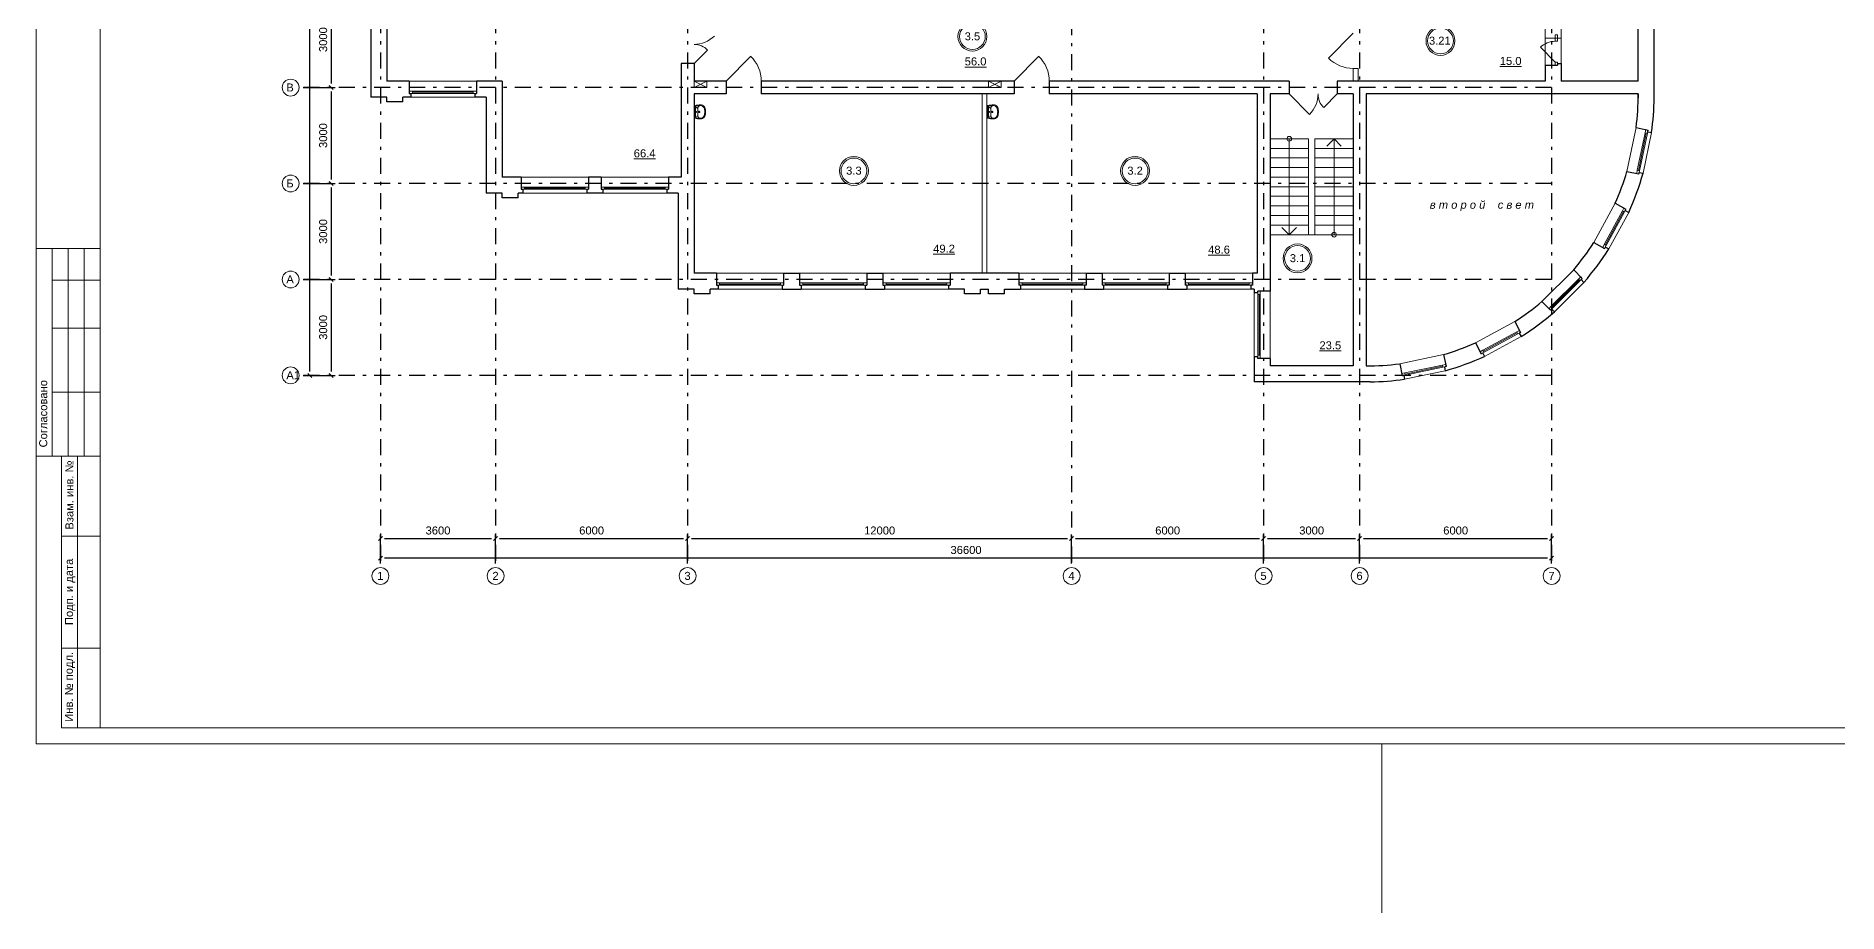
# Model space of a CAD drawing. Header units: metres. Extents: x -306 to 273, y -329 to 512.
# Drawn here: x -109.1 to -52.8, y 284.1 to 311.5 of the extents above; entities that cross this region are included whole.
import ezdxf
from ezdxf.enums import TextEntityAlignment as Align

# ---------------------------------------------------------------- set-up
doc = ezdxf.new("R2010")
doc.units = ezdxf.units.M
doc.header["$MEASUREMENT"] = 0
doc.linetypes.add('( Dashdot )', pattern=[1.001, 0.5, -0.25, 0.001, -0.25])
doc.layers.get('DEFPOINTS').update_dxf_attribs({"lineweight": 0})
doc.layers.add('Level 50', color=7, linetype='Continuous', lineweight=0)
doc.layers.add('Level 63', color=7, linetype='Continuous', lineweight=0)
doc.styles.add('Standard_0', font='arial.ttf')
doc.styles.add('Style-Arial', font='arial.ttf')
doc.styles.add('Style-Arial IF', font='ariali.ttf')
doc.dimstyles.get("Standard").update_dxf_attribs({"dimtxt": 0.00018, "dimasz": 0.00018, "dimexe": 0.0002, "dimexo": 0.0625, "dimgap": 9e-05, "dimtad": 0, "dimtih": 1, "dimtoh": 1, "dimdec": 4, "dimlfac": 1000, "dimzin": 0, "dimdsep": 46, "dimtxsty": 'Standard_0', "dimcen": 9e-05, "dimadec": 0, "dimazin": 0, "dimtfac": 1, "dimtdec": 4, "dimtofl": 0, "dimtmove": 0, "dimatfit": 0, "dimfxl": 0.01, "dimfxlon": 1, "dimtolj": 1, "dimtzin": 0, "dimarcsym": 0})

# ---------------------------------------------------------------- blocks, each defined once
blk = doc.blocks.new('*U1790')
at = {"color": 7, "linetype": 'Continuous', "lineweight": 13}
blk.add_line((-0.55, -0.389), (0.228, 0.389), dxfattribs=at)
at = {"color": 7, "linetype": 'Continuous', "lineweight": 0}
blk.add_arc((-0.55, -0.389), 1.1, 0, 45, dxfattribs=at)
blk = doc.blocks.new('ум9')
at = {"color": 252, "lineweight": 13}
for p, q in [((0.317, 0), (-0.317, 0)), ((-0.237, -0.059), (-0.19, -0.143)), ((0.228, -0.039), (-0.228, -0.039)), ((0.185, -0.156), (-0.171, -0.156)), ((0.046, -0.234), (-0.046, -0.234)), ((0.035, -0.08), (-0.035, -0.08)), ((0, -0.115), (0, -0.045)), ((0, -0.189), (0, -0.28)), ((0.237, -0.059), (0.19, -0.143))]:
    blk.add_line(p, q, dxfattribs=at)
for centre, radius in [((0, -0.234), 0.0351), ((0, -0.08), 0.0221), ((0, -0.234), 0.0221)]:
    blk.add_circle(centre, radius, dxfattribs=at)
for centre, radius, start, end in [((1.163, -0.334), 1.518, 167.32064, 178.65249), ((-0.135, -0.304), 0.22, 178.31195, 234.10428), ((-0.355, -0.298), 0.00065, 358.31195, 358.65249), ((0.089, -0.267), 0.429, 154.59774, 180.33488), ((-0.317, -0.001), 0.00065, 90, 167.32064), ((-0.135, -0.303), 0.18, 141.05038, 245.27182), ((-0.228, -0.117), 0.078, 90, 154.59774), ((-0.135, -0.303), 0.193, 141.05038, 147.74931), ((-0.181, -0.302), 0.159, 98.71112, 129.94245), ((-0.181, -0.302), 0.146, 86.15482, 129.94245), ((-0.035, -0.093), 0.452, 239.6448, 267.53684), ((-0.035, -0.093), 0.413, 244.88977, 267.53684), ((0, 0.104), 0.65, 265.1692, 274.8308), ((0, 0.104), 0.611, 265.1692, 274.8308), ((0.035, -0.093), 0.413, 272.46316, 300.3552), ((0.035, -0.093), 0.452, 272.46316, 300.3552), ((0.181, -0.302), 0.146, 50.05755, 93.84518), ((0.181, -0.302), 0.159, 50.05755, 81.28888), ((0.135, -0.303), 0.18, 294.72818, 38.94962), ((0.228, -0.117), 0.078, 25.40226, 90), ((0.135, -0.304), 0.22, 305.89572, 1.68805), ((0.135, -0.303), 0.193, 32.25069, 38.94962), ((-0.089, -0.267), 0.429, 359.66512, 25.40226), ((0.317, -0.001), 0.00065, 12.67936, 90), ((-1.163, -0.334), 1.518, 1.34751, 12.67936), ((0.355, -0.298), 0.00065, 181.34751, 181.68805)]:
    blk.add_arc(centre, radius, start, end, dxfattribs=at)
blk = doc.blocks.new('*U1791')
at = {"color": 7, "linetype": 'Continuous', "lineweight": 13}
for p, q in [((-0.75, -0.318), (-0.114, 0.318)), ((0.75, -0.318), (0.326, 0.106))]:
    blk.add_line(p, q, dxfattribs=at)
at = {"color": 7, "linetype": 'Continuous', "lineweight": 0}
for centre, radius, start, end in [((-0.75, -0.318), 0.9, 0, 45), ((0.75, -0.318), 0.6, 135, 180)]:
    blk.add_arc(centre, radius, start, end, dxfattribs=at)
blk = doc.blocks.new('_Oblique-1')
at = {"color": 0, "linetype": 'ByBlock', "lineweight": -2}
blk.add_line((0.5, 0.5), (-0.5, -0.5), dxfattribs=at)
blk = doc.blocks.new('*D2284')
at = {"color": 0, "linetype": 'Continuous', "lineweight": -2, "transparency": 16777216}
for p, q in [((-98.38, 295.021), (-98.38, 295.927)), ((-98.255, 295.802), (-94.905, 295.802)), ((-94.78, 295.021), (-94.78, 295.927))]:
    blk.add_line(p, q, dxfattribs=at)
at = {"layer": 'DEFPOINTS', "color": 0, "linetype": 'Continuous', "lineweight": 0, "transparency": 16777216}
for p in [(-94.78, 295.802), (-98.38, 294.896), (-94.78, 294.896)]:
    blk.add_point(p, dxfattribs=at)
at = {"color": 0, "linetype": 'Continuous', "lineweight": -2, "transparency": 16777216, "xscale": 0.125, "yscale": 0.125, "zscale": 0.125, "rotation": 180}
blk.add_blockref('_Oblique-1', (-98.38, 295.802), dxfattribs=at)
at = {"color": 0, "linetype": 'Continuous', "lineweight": -2, "transparency": 16777216, "xscale": 0.125, "yscale": 0.125, "zscale": 0.125}
blk.add_blockref('_Oblique-1', (-94.78, 295.802), dxfattribs=at)
at = {"color": 0, "linetype": 'Continuous', "lineweight": 0, "transparency": 16777216, "insert": (-96.58, 296.055), "char_height": 0.25, "attachment_point": 5, "style": 'Style-Arial'}
blk.add_mtext('\\A1;3600', dxfattribs=at)
blk = doc.blocks.new('*D2285')
at = {"color": 0, "linetype": 'Continuous', "lineweight": -2, "transparency": 16777216}
for p, q in [((-98.38, 295.021), (-98.38, 295.318)), ((-61.905, 295.193), (-98.255, 295.193)), ((-61.78, 295.021), (-61.78, 295.318))]:
    blk.add_line(p, q, dxfattribs=at)
at = {"layer": 'DEFPOINTS', "color": 0, "linetype": 'Continuous', "lineweight": 0, "transparency": 16777216}
for p in [(-98.38, 295.193), (-98.38, 294.896), (-61.78, 294.896)]:
    blk.add_point(p, dxfattribs=at)
at = {"color": 0, "linetype": 'Continuous', "lineweight": -2, "transparency": 16777216, "xscale": 0.125, "yscale": 0.125, "zscale": 0.125, "rotation": 180}
blk.add_blockref('_Oblique-1', (-98.38, 295.193), dxfattribs=at)
at = {"color": 0, "linetype": 'Continuous', "lineweight": -2, "transparency": 16777216, "xscale": 0.125, "yscale": 0.125, "zscale": 0.125}
blk.add_blockref('_Oblique-1', (-61.78, 295.193), dxfattribs=at)
at = {"color": 0, "linetype": 'Continuous', "lineweight": 0, "transparency": 16777216, "insert": (-80.08, 295.446), "char_height": 0.25, "attachment_point": 5, "style": 'Style-Arial'}
blk.add_mtext('\\A1;36600', dxfattribs=at)
blk = doc.blocks.new('*D2287')
at = {"color": 0, "linetype": 'Continuous', "lineweight": -2, "transparency": 16777216}
for p, q in [((-100.797, 342.908), (-100.459, 342.908)), ((-100.584, 301.033), (-100.584, 342.783)), ((-100.797, 300.908), (-100.459, 300.908))]:
    blk.add_line(p, q, dxfattribs=at)
at = {"layer": 'DEFPOINTS', "color": 0, "linetype": 'Continuous', "lineweight": 0, "transparency": 16777216}
for p in [(-100.922, 342.908), (-100.584, 342.908), (-100.922, 300.908)]:
    blk.add_point(p, dxfattribs=at)
at = {"color": 0, "linetype": 'Continuous', "lineweight": -2, "transparency": 16777216, "xscale": 0.125, "yscale": 0.125, "zscale": 0.125}
for p, rotation in [((-100.584, 342.908), 90), ((-100.584, 300.908), 270)]:
    blk.add_blockref('_Oblique-1', p, dxfattribs=dict(at, rotation=rotation))
at = {"color": 0, "linetype": 'Continuous', "lineweight": 0, "transparency": 16777216, "insert": (-100.837, 321.908), "char_height": 0.25, "attachment_point": 5, "rotation": 90, "style": 'Style-Arial'}
blk.add_mtext('\\A1;42000', dxfattribs=at)
blk = doc.blocks.new('*U1659')
at = {"color": 7, "linetype": 'Continuous', "lineweight": 0}
for p in [(-0.227, 0.114), (0.227, 0.114)]:
    blk.add_line(p, (0, -0.114), dxfattribs=at)
blk = doc.blocks.new('*U1662')
at = {"color": 7, "linetype": 'Continuous', "lineweight": 0}
blk.add_line((0, -34.987), (0, -29.7), dxfattribs=at)
at = {"color": 7, "linetype": 'Continuous', "lineweight": 0, "flags": 128}
blk.add_lwpolyline([(42.05, 29.7), (42.05, -29.7), (-42.05, -29.7), (-42.05, 29.7), (42.05, 29.7)], close=True, dxfattribs=at)
at = {"layer": 'Level 50', "color": 7, "linetype": 'Continuous', "lineweight": 13}
for p, q in [((-40.05, 29.2), (-40.05, -29.2)), ((41.55, -29.2), (-41.25, -29.2))]:
    blk.add_line(p, q, dxfattribs=at)
at = {"layer": 'Level 63', "color": 7, "linetype": 'Continuous', "lineweight": 13}
for p, q in [((-42.05, -14.2), (-40.05, -14.2)), ((-42.05, -14.2), (-42.05, -20.7)), ((-41.55, -14.2), (-41.55, -20.7)), ((-41.05, -14.2), (-41.05, -20.7)), ((-40.55, -14.2), (-40.55, -20.7)), ((-41.55, -15.2), (-40.05, -15.2)), ((-41.55, -16.7), (-40.05, -16.7)), ((-41.55, -18.7), (-40.05, -18.7)), ((-42.05, -20.7), (-40.05, -20.7)), ((-41.25, -20.7), (-40.05, -20.7)), ((-40.75, -29.2), (-40.75, -20.7)), ((-41.25, -23.2), (-40.05, -23.2)), ((-41.25, -26.7), (-40.05, -26.7))]:
    blk.add_line(p, q, dxfattribs=at)
at = {"layer": 'Level 63', "color": 7, "linetype": 'Continuous', "lineweight": 13, "flags": 128}
blk.add_lwpolyline([(-41.25, -29.2), (-41.25, -20.7)], dxfattribs=at)
at = {"layer": 'Level 63', "color": 7, "linetype": 'Continuous', "lineweight": 0, "style": 'Style-Arial'}
for s, p in [('Согласовано', (-41.826, -19.373)), ('Взам. инв. №', (-41.007, -21.916)), ('Подп. и дата', (-41.02, -24.945)), ('Инв. № подл.', (-41.025, -27.913))]:
    blk.add_text(s, height=0.25002, rotation=90, dxfattribs=at).set_placement(p, align=Align.MIDDLE_CENTER)
blk = doc.blocks.new('*U1792')
at = {"color": 7, "linetype": 'Continuous', "lineweight": 13}
for p, q in [((-0.2, 0.1), (0.2, -0.1)), ((0.2, 0.1), (-0.2, -0.1))]:
    blk.add_line(p, q, dxfattribs=at)
at = {"color": 7, "linetype": 'Continuous', "lineweight": 13, "flags": 128}
blk.add_lwpolyline([(-0.2, 0.1), (-0.2, -0.1), (0.2, -0.1), (0.2, 0.1), (-0.2, 0.1)], close=True, dxfattribs=at)
blk = doc.blocks.new('*U1793')
at = {"color": 7, "linetype": 'Continuous', "lineweight": 0}
for p, q in [((-0.656, -0.334), (0.334, 0.656)), ((-0.34, -0.508), (0.508, 0.34)), ((0.656, 0.263), (-0.263, -0.656))]:
    blk.add_line(p, q, dxfattribs=at)
at = {"color": 7, "linetype": 'Continuous', "lineweight": 30}
for p, q in [((0.334, 0.656), (0.604, 0.386)), ((0.571, 0.348), (0.656, 0.263)), ((-0.656, -0.334), (-0.386, -0.604)), ((-0.348, -0.571), (-0.263, -0.656))]:
    blk.add_line(p, q, dxfattribs=at)
at = {"color": 7, "linetype": 'Continuous', "lineweight": 0, "flags": 128}
blk.add_lwpolyline([(-0.365, -0.483), (0.483, 0.365), (0.533, 0.316), (-0.316, -0.533), (-0.365, -0.483)], close=True, dxfattribs=at)
at = {"color": 7, "linetype": 'Continuous', "lineweight": 13, "flags": 128}
for points in [[(0.554, 0.436), (0.483, 0.365), (0.533, 0.316), (0.604, 0.386), (0.554, 0.436)], [(-0.365, -0.483), (-0.436, -0.554), (-0.386, -0.604), (-0.316, -0.533), (-0.365, -0.483)]]:
    blk.add_lwpolyline(points, close=True, dxfattribs=at)
at = {"color": 7, "linetype": 'Continuous', "lineweight": 30}
for start, end in [(319.1957, 319.5191), (310.4809, 310.8043)]:
    blk.add_arc((-6.154, 6.154), 8.884, start, end, dxfattribs=at)
blk = doc.blocks.new('*U1796')
at = {"color": 7, "linetype": 'Continuous', "lineweight": 13}
for radius in [0.452, 0.402]:
    blk.add_circle((0, 0), radius, dxfattribs=at)
at = {"color": 7, "linetype": 'Continuous', "lineweight": 13, "style": 'Style-Arial'}
blk.add_text('3.1', height=0.25, dxfattribs=at).set_placement((-0.242, 0.133), align=Align.TOP_LEFT)
blk = doc.blocks.new('*U1825')
at = {"color": 7, "linetype": 'Continuous', "lineweight": 13}
for radius in [0.452, 0.402]:
    blk.add_circle((0, 0), radius, dxfattribs=at)
at = {"color": 7, "linetype": 'Continuous', "lineweight": 13, "style": 'Style-Arial'}
blk.add_text('3.2', height=0.25, dxfattribs=at).set_placement((-0.242, 0.133), align=Align.TOP_LEFT)
blk = doc.blocks.new('*U1826')
at = {"color": 7, "linetype": 'Continuous', "lineweight": 13}
for radius in [0.452, 0.402]:
    blk.add_circle((0, 0), radius, dxfattribs=at)
at = {"color": 7, "linetype": 'Continuous', "lineweight": 13, "style": 'Style-Arial'}
blk.add_text('3.3', height=0.25, dxfattribs=at).set_placement((-0.242, 0.133), align=Align.TOP_LEFT)
blk = doc.blocks.new('*U1828')
at = {"color": 7, "linetype": 'Continuous', "lineweight": 13}
for radius in [0.452, 0.402]:
    blk.add_circle((0, 0), radius, dxfattribs=at)
at = {"color": 7, "linetype": 'Continuous', "lineweight": 13, "style": 'Style-Arial'}
blk.add_text('3.5', height=0.25, dxfattribs=at).set_placement((-0.242, 0.133), align=Align.TOP_LEFT)
blk = doc.blocks.new('*U1844')
at = {"color": 7, "linetype": 'Continuous', "lineweight": 13}
for radius in [0.452, 0.402]:
    blk.add_circle((0, 0), radius, dxfattribs=at)
at = {"color": 7, "linetype": 'Continuous', "lineweight": 13, "style": 'Style-Arial'}
blk.add_text('3.21', height=0.25, dxfattribs=at).set_placement((-0.361, 0.133), align=Align.TOP_LEFT)
blk = doc.blocks.new('*D2444')
at = {"color": 0, "linetype": 'Continuous', "lineweight": -2, "transparency": 16777216}
for p, q in [((-94.78, 295.021), (-94.78, 295.927)), ((-94.655, 295.802), (-88.905, 295.802)), ((-88.78, 295.021), (-88.78, 295.927))]:
    blk.add_line(p, q, dxfattribs=at)
at = {"layer": 'DEFPOINTS', "color": 0, "linetype": 'Continuous', "lineweight": 0, "transparency": 16777216}
for p in [(-88.78, 295.802), (-94.78, 294.896), (-88.78, 294.896)]:
    blk.add_point(p, dxfattribs=at)
at = {"color": 0, "linetype": 'Continuous', "lineweight": -2, "transparency": 16777216, "xscale": 0.125, "yscale": 0.125, "zscale": 0.125, "rotation": 180}
blk.add_blockref('_Oblique-1', (-94.78, 295.802), dxfattribs=at)
at = {"color": 0, "linetype": 'Continuous', "lineweight": -2, "transparency": 16777216, "xscale": 0.125, "yscale": 0.125, "zscale": 0.125}
blk.add_blockref('_Oblique-1', (-88.78, 295.802), dxfattribs=at)
at = {"color": 0, "linetype": 'Continuous', "lineweight": 0, "transparency": 16777216, "insert": (-91.78, 296.055), "char_height": 0.25, "attachment_point": 5, "style": 'Style-Arial'}
blk.add_mtext('\\A1;6000', dxfattribs=at)
blk = doc.blocks.new('*D2445')
at = {"color": 0, "linetype": 'Continuous', "lineweight": -2, "transparency": 16777216}
for p, q in [((-88.78, 295.021), (-88.78, 295.927)), ((-88.655, 295.802), (-76.905, 295.802)), ((-76.78, 295.021), (-76.78, 295.927))]:
    blk.add_line(p, q, dxfattribs=at)
at = {"layer": 'DEFPOINTS', "color": 0, "linetype": 'Continuous', "lineweight": 0, "transparency": 16777216}
for p in [(-76.78, 295.802), (-88.78, 294.896), (-76.78, 294.896)]:
    blk.add_point(p, dxfattribs=at)
at = {"color": 0, "linetype": 'Continuous', "lineweight": -2, "transparency": 16777216, "xscale": 0.125, "yscale": 0.125, "zscale": 0.125, "rotation": 180}
blk.add_blockref('_Oblique-1', (-88.78, 295.802), dxfattribs=at)
at = {"color": 0, "linetype": 'Continuous', "lineweight": -2, "transparency": 16777216, "xscale": 0.125, "yscale": 0.125, "zscale": 0.125}
blk.add_blockref('_Oblique-1', (-76.78, 295.802), dxfattribs=at)
at = {"color": 0, "linetype": 'Continuous', "lineweight": 0, "transparency": 16777216, "insert": (-82.78, 296.055), "char_height": 0.25, "attachment_point": 5, "style": 'Style-Arial'}
blk.add_mtext('\\A1;12000', dxfattribs=at)
blk = doc.blocks.new('*D2446')
at = {"color": 0, "linetype": 'Continuous', "lineweight": -2, "transparency": 16777216}
for p, q in [((-76.78, 295.021), (-76.78, 295.927)), ((-76.655, 295.802), (-70.905, 295.802)), ((-70.78, 295.021), (-70.78, 295.927))]:
    blk.add_line(p, q, dxfattribs=at)
at = {"layer": 'DEFPOINTS', "color": 0, "linetype": 'Continuous', "lineweight": 0, "transparency": 16777216}
for p in [(-70.78, 295.802), (-76.78, 294.896), (-70.78, 294.896)]:
    blk.add_point(p, dxfattribs=at)
at = {"color": 0, "linetype": 'Continuous', "lineweight": -2, "transparency": 16777216, "xscale": 0.125, "yscale": 0.125, "zscale": 0.125, "rotation": 180}
blk.add_blockref('_Oblique-1', (-76.78, 295.802), dxfattribs=at)
at = {"color": 0, "linetype": 'Continuous', "lineweight": -2, "transparency": 16777216, "xscale": 0.125, "yscale": 0.125, "zscale": 0.125}
blk.add_blockref('_Oblique-1', (-70.78, 295.802), dxfattribs=at)
at = {"color": 0, "linetype": 'Continuous', "lineweight": 0, "transparency": 16777216, "insert": (-73.78, 296.055), "char_height": 0.25, "attachment_point": 5, "style": 'Style-Arial'}
blk.add_mtext('\\A1;6000', dxfattribs=at)
blk = doc.blocks.new('*D2447')
at = {"color": 0, "linetype": 'Continuous', "lineweight": -2, "transparency": 16777216}
for p, q in [((-70.78, 295.021), (-70.78, 295.927)), ((-70.655, 295.802), (-67.905, 295.802)), ((-67.78, 295.021), (-67.78, 295.927))]:
    blk.add_line(p, q, dxfattribs=at)
at = {"layer": 'DEFPOINTS', "color": 0, "linetype": 'Continuous', "lineweight": 0, "transparency": 16777216}
for p in [(-67.78, 295.802), (-70.78, 294.896), (-67.78, 294.896)]:
    blk.add_point(p, dxfattribs=at)
at = {"color": 0, "linetype": 'Continuous', "lineweight": -2, "transparency": 16777216, "xscale": 0.125, "yscale": 0.125, "zscale": 0.125, "rotation": 180}
blk.add_blockref('_Oblique-1', (-70.78, 295.802), dxfattribs=at)
at = {"color": 0, "linetype": 'Continuous', "lineweight": -2, "transparency": 16777216, "xscale": 0.125, "yscale": 0.125, "zscale": 0.125}
blk.add_blockref('_Oblique-1', (-67.78, 295.802), dxfattribs=at)
at = {"color": 0, "linetype": 'Continuous', "lineweight": 0, "transparency": 16777216, "insert": (-69.28, 296.055), "char_height": 0.25, "attachment_point": 5, "style": 'Style-Arial'}
blk.add_mtext('\\A1;3000', dxfattribs=at)
blk = doc.blocks.new('*D2457')
at = {"color": 0, "linetype": 'Continuous', "lineweight": -2, "transparency": 16777216}
for p, q in [((-67.78, 295.021), (-67.78, 295.927)), ((-67.655, 295.802), (-61.905, 295.802)), ((-61.78, 295.021), (-61.78, 295.927))]:
    blk.add_line(p, q, dxfattribs=at)
at = {"layer": 'DEFPOINTS', "color": 0, "linetype": 'Continuous', "lineweight": 0, "transparency": 16777216}
for p in [(-61.78, 295.802), (-67.78, 294.896), (-61.78, 294.896)]:
    blk.add_point(p, dxfattribs=at)
at = {"color": 0, "linetype": 'Continuous', "lineweight": -2, "transparency": 16777216, "xscale": 0.125, "yscale": 0.125, "zscale": 0.125, "rotation": 180}
blk.add_blockref('_Oblique-1', (-67.78, 295.802), dxfattribs=at)
at = {"color": 0, "linetype": 'Continuous', "lineweight": -2, "transparency": 16777216, "xscale": 0.125, "yscale": 0.125, "zscale": 0.125}
blk.add_blockref('_Oblique-1', (-61.78, 295.802), dxfattribs=at)
at = {"color": 0, "linetype": 'Continuous', "lineweight": 0, "transparency": 16777216, "insert": (-64.78, 296.055), "char_height": 0.25, "attachment_point": 5, "style": 'Style-Arial'}
blk.add_mtext('\\A1;6000', dxfattribs=at)
blk = doc.blocks.new('*D2461')
at = {"color": 0, "linetype": 'Continuous', "lineweight": -2, "transparency": 16777216}
for p, q in [((-100.797, 312.908), (-99.79, 312.908)), ((-99.915, 312.783), (-99.915, 310.033)), ((-100.797, 309.908), (-99.79, 309.908))]:
    blk.add_line(p, q, dxfattribs=at)
at = {"layer": 'DEFPOINTS', "color": 0, "linetype": 'Continuous', "lineweight": 0, "transparency": 16777216}
for p in [(-100.922, 312.908), (-100.922, 309.908), (-99.915, 309.908)]:
    blk.add_point(p, dxfattribs=at)
at = {"color": 0, "linetype": 'Continuous', "lineweight": -2, "transparency": 16777216, "xscale": 0.125, "yscale": 0.125, "zscale": 0.125}
for p, rotation in [((-99.915, 312.908), 90), ((-99.915, 309.908), 270)]:
    blk.add_blockref('_Oblique-1', p, dxfattribs=dict(at, rotation=rotation))
at = {"color": 0, "linetype": 'Continuous', "lineweight": 0, "transparency": 16777216, "insert": (-100.168, 311.408), "char_height": 0.25, "attachment_point": 5, "rotation": 90, "style": 'Style-Arial'}
blk.add_mtext('\\A1;3000', dxfattribs=at)
blk = doc.blocks.new('*D2462')
at = {"color": 0, "linetype": 'Continuous', "lineweight": -2, "transparency": 16777216}
for p, q in [((-100.797, 309.908), (-99.79, 309.908)), ((-99.915, 309.783), (-99.915, 307.033)), ((-100.797, 306.908), (-99.79, 306.908))]:
    blk.add_line(p, q, dxfattribs=at)
at = {"layer": 'DEFPOINTS', "color": 0, "linetype": 'Continuous', "lineweight": 0, "transparency": 16777216}
for p in [(-100.922, 309.908), (-100.922, 306.908), (-99.915, 306.908)]:
    blk.add_point(p, dxfattribs=at)
at = {"color": 0, "linetype": 'Continuous', "lineweight": -2, "transparency": 16777216, "xscale": 0.125, "yscale": 0.125, "zscale": 0.125}
for p, rotation in [((-99.915, 309.908), 90), ((-99.915, 306.908), 270)]:
    blk.add_blockref('_Oblique-1', p, dxfattribs=dict(at, rotation=rotation))
at = {"color": 0, "linetype": 'Continuous', "lineweight": 0, "transparency": 16777216, "insert": (-100.168, 308.408), "char_height": 0.25, "attachment_point": 5, "rotation": 90, "style": 'Style-Arial'}
blk.add_mtext('\\A1;3000', dxfattribs=at)
blk = doc.blocks.new('*D2463')
at = {"color": 0, "linetype": 'Continuous', "lineweight": -2, "transparency": 16777216}
for p, q in [((-100.797, 306.908), (-99.79, 306.908)), ((-99.915, 306.783), (-99.915, 304.033)), ((-100.797, 303.908), (-99.79, 303.908))]:
    blk.add_line(p, q, dxfattribs=at)
at = {"layer": 'DEFPOINTS', "color": 0, "linetype": 'Continuous', "lineweight": 0, "transparency": 16777216}
for p in [(-100.922, 306.908), (-100.922, 303.908), (-99.915, 303.908)]:
    blk.add_point(p, dxfattribs=at)
at = {"color": 0, "linetype": 'Continuous', "lineweight": -2, "transparency": 16777216, "xscale": 0.125, "yscale": 0.125, "zscale": 0.125}
for p, rotation in [((-99.915, 306.908), 90), ((-99.915, 303.908), 270)]:
    blk.add_blockref('_Oblique-1', p, dxfattribs=dict(at, rotation=rotation))
at = {"color": 0, "linetype": 'Continuous', "lineweight": 0, "transparency": 16777216, "insert": (-100.168, 305.408), "char_height": 0.25, "attachment_point": 5, "rotation": 90, "style": 'Style-Arial'}
blk.add_mtext('\\A1;3000', dxfattribs=at)
blk = doc.blocks.new('*D2464')
at = {"color": 0, "linetype": 'Continuous', "lineweight": -2, "transparency": 16777216}
for p, q in [((-100.797, 303.908), (-99.79, 303.908)), ((-99.915, 303.783), (-99.915, 301.033)), ((-100.797, 300.908), (-99.79, 300.908))]:
    blk.add_line(p, q, dxfattribs=at)
at = {"layer": 'DEFPOINTS', "color": 0, "linetype": 'Continuous', "lineweight": 0, "transparency": 16777216}
for p in [(-100.922, 303.908), (-100.922, 300.908), (-99.915, 300.908)]:
    blk.add_point(p, dxfattribs=at)
at = {"color": 0, "linetype": 'Continuous', "lineweight": -2, "transparency": 16777216, "xscale": 0.125, "yscale": 0.125, "zscale": 0.125}
for p, rotation in [((-99.915, 303.908), 90), ((-99.915, 300.908), 270)]:
    blk.add_blockref('_Oblique-1', p, dxfattribs=dict(at, rotation=rotation))
at = {"color": 0, "linetype": 'Continuous', "lineweight": 0, "transparency": 16777216, "insert": (-100.168, 302.408), "char_height": 0.25, "attachment_point": 5, "rotation": 90, "style": 'Style-Arial'}
blk.add_mtext('\\A1;3000', dxfattribs=at)

msp = doc.modelspace()

# ---------------------------------------------------------------- linework, layer by layer
at = {"color": 1, "linetype": '( Dashdot )'}
for p, q in [((-98.38039561, 342.90830687), (-98.38039561, 294.89642885)), ((-94.78039561, 342.90830687), (-94.78039561, 294.89642885)), ((-88.78039561, 342.90830687), (-88.78039561, 294.89642885)), ((-76.78039561, 342.85164187), (-76.78039561, 294.89642885)), ((-70.78039561, 342.90830687), (-70.78039561, 294.89642885)), ((-67.78039561, 342.90830687), (-67.78039561, 294.89642885)), ((-61.78039561, 342.90830687), (-61.78039561, 294.89642885)), ((-61.78039561, 309.90830687), (-100.92233092, 309.90830687)), ((-61.78039561, 306.90830687), (-100.92233092, 306.90830687)), ((-61.78039561, 303.90830687), (-100.92233092, 303.90830687)), ((-61.78039561, 300.90830687), (-100.92233092, 300.90830687))]:
    msp.add_line(p, q, dxfattribs=at)
at = {"color": 7, "linetype": 'Continuous', "lineweight": 30}
for p, q in [((-98.68039561, 316.20830687), (-98.68039561, 309.60830687)), ((-98.18039561, 315.70830687), (-98.18039561, 310.10830687)), ((-59.07704129, 310.10830687), (-59.07704129, 313.15830687)), ((-58.57704129, 309.58330687), (-58.57704129, 313.15830687)), ((-88.58039561, 310.65830687), (-88.98039561, 310.65830687)), ((-88.98039561, 310.65830687), (-88.98039561, 307.10830687)), ((-88.58039561, 310.65830687), (-88.58039561, 310.10830687)), ((-61.98039561, 310.60830687), (-61.98039561, 310.10830687)), ((-61.98039561, 310.60830687), (-61.60039561, 310.60830687)), ((-61.60039561, 310.65830687), (-61.48039561, 310.65830687)), ((-61.60039561, 310.65830687), (-61.60039561, 310.60830687)), ((-61.48039561, 310.65830687), (-61.48039561, 310.10830687)), ((-97.48039561, 310.10830687), (-98.18039561, 310.10830687)), ((-97.48039561, 310.10830687), (-97.48039561, 309.72830687)), ((-97.48039561, 309.72830687), (-97.43039561, 309.72830687)), ((-97.43039561, 309.72830687), (-97.43039561, 309.60830687)), ((-95.43039561, 309.72830687), (-95.43039561, 309.60830687)), ((-95.43039561, 309.72830687), (-95.38039561, 309.72830687)), ((-94.58039561, 310.10830687), (-95.38039561, 310.10830687)), ((-95.38039561, 310.10830687), (-95.38039561, 309.72830687)), ((-94.58039561, 310.10830687), (-94.58039561, 307.10830687)), ((-87.58039561, 310.10830687), (-88.58039561, 310.10830687)), ((-88.58039561, 309.70830687), (-88.58039561, 304.10830687)), ((-87.58039561, 309.70830687), (-88.58039561, 309.70830687)), ((-87.58039561, 310.10830687), (-87.58039561, 309.70830687)), ((-86.48039561, 310.10830687), (-86.48039561, 309.70830687)), ((-78.58039561, 310.10830687), (-86.48039561, 310.10830687)), ((-78.58039561, 309.70830687), (-86.48039561, 309.70830687)), ((-78.58039561, 310.10830687), (-78.58039561, 309.70830687)), ((-77.48039561, 310.10830687), (-77.48039561, 309.70830687)), ((-69.98039561, 310.10830687), (-77.48039561, 310.10830687)), ((-70.98039561, 309.70830687), (-77.48039561, 309.70830687)), ((-70.98039561, 309.70830687), (-70.98039561, 304.10830687)), ((-70.58039561, 309.70830687), (-70.58039561, 303.53830687)), ((-69.98039561, 309.70830687), (-70.58039561, 309.70830687)), ((-69.98039561, 310.10830687), (-69.98039561, 309.70830687)), ((-68.48039561, 310.10830687), (-68.48039561, 309.70830687)), ((-61.98039561, 310.10830687), (-68.48039561, 310.10830687)), ((-67.98039561, 309.70830687), (-68.48039561, 309.70830687)), ((-67.98039561, 309.70830687), (-67.98039561, 301.20495255)), ((-67.58039561, 309.70830687), (-67.58039561, 301.20495255)), ((-59.0761736, 309.70830687), (-67.58039561, 309.70830687)), ((-59.07704129, 310.10830687), (-61.48039561, 310.10830687)), ((-59.07704129, 309.70830687), (-59.07699311, 309.59024806)), ((-98.18039561, 309.60830687), (-98.68039561, 309.60830687)), ((-98.18039561, 309.45830687), (-98.18039561, 309.60830687)), ((-97.68039561, 309.45830687), (-98.18039561, 309.45830687)), ((-97.68039561, 309.45830687), (-97.68039561, 309.60830687)), ((-97.43039561, 309.60830687), (-97.68039561, 309.60830687)), ((-95.08039561, 309.60830687), (-95.43039561, 309.60830687)), ((-95.08039561, 309.60830687), (-95.08039561, 306.60830687)), ((-93.98039561, 307.10830687), (-94.58039561, 307.10830687)), ((-93.98039561, 307.10830687), (-93.98039561, 306.72830687)), ((-91.88039561, 307.10830687), (-91.88039561, 306.72830687)), ((-91.48039561, 307.10830687), (-91.88039561, 307.10830687)), ((-91.48039561, 307.10830687), (-91.48039561, 306.72830687)), ((-88.98039561, 307.10830687), (-89.38039561, 307.10830687)), ((-89.38039561, 307.10830687), (-89.38039561, 306.72830687)), ((-94.58039561, 306.60830687), (-95.08039561, 306.60830687)), ((-94.58039561, 306.45830687), (-94.58039561, 306.60830687)), ((-94.08039561, 306.45830687), (-94.58039561, 306.45830687)), ((-94.08039561, 306.45830687), (-94.08039561, 306.60830687)), ((-93.93039561, 306.60830687), (-94.08039561, 306.60830687)), ((-93.98039561, 306.72830687), (-93.93039561, 306.72830687)), ((-93.93039561, 306.72830687), (-93.93039561, 306.60830687)), ((-91.93039561, 306.72830687), (-91.93039561, 306.60830687)), ((-91.93039561, 306.72830687), (-91.88039561, 306.72830687)), ((-91.43039561, 306.60830687), (-91.93039561, 306.60830687)), ((-91.48039561, 306.72830687), (-91.43039561, 306.72830687)), ((-91.43039561, 306.72830687), (-91.43039561, 306.60830687)), ((-89.43039561, 306.72830687), (-89.43039561, 306.60830687)), ((-89.43039561, 306.72830687), (-89.38039561, 306.72830687)), ((-89.08039561, 306.60830687), (-89.43039561, 306.60830687)), ((-89.08039561, 306.60830687), (-89.08039561, 303.60830687)), ((-87.88039561, 304.10830687), (-88.58039561, 304.10830687)), ((-87.88039561, 304.10830687), (-87.88039561, 303.72830687)), ((-85.78039561, 304.10830687), (-85.78039561, 303.72830687)), ((-85.78039561, 304.10830687), (-85.28039561, 304.10830687)), ((-85.28039561, 304.10830687), (-85.28039561, 303.72830687)), ((-83.18039561, 304.10830687), (-83.18039561, 303.72830687)), ((-83.18039561, 304.10830687), (-82.68039561, 304.10830687)), ((-82.68039561, 304.10830687), (-82.68039561, 303.72830687)), ((-80.58039561, 304.10830687), (-80.58039561, 303.72830687)), ((-78.43039561, 304.10830687), (-80.58039561, 304.10830687)), ((-78.43039561, 304.10830687), (-78.43039561, 303.72830687)), ((-76.33039561, 304.10830687), (-76.33039561, 303.72830687)), ((-76.33039561, 304.10830687), (-75.83039561, 304.10830687)), ((-75.83039561, 304.10830687), (-75.83039561, 303.72830687)), ((-73.73039561, 304.10830687), (-73.73039561, 303.72830687)), ((-73.73039561, 304.10830687), (-73.23039561, 304.10830687)), ((-73.23039561, 304.10830687), (-73.23039561, 303.72830687)), ((-70.98039561, 304.10830687), (-71.13039561, 304.10830687)), ((-71.13039561, 304.10830687), (-71.13039561, 303.72830687)), ((-88.58039561, 303.60830687), (-89.08039561, 303.60830687)), ((-88.58039561, 303.45830687), (-88.58039561, 303.60830687)), ((-88.08039561, 303.45830687), (-88.08039561, 303.60830687)), ((-87.83039561, 303.60830687), (-88.08039561, 303.60830687)), ((-87.88039561, 303.72830687), (-87.83039561, 303.72830687)), ((-87.83039561, 303.72830687), (-87.83039561, 303.60830687)), ((-85.83039561, 303.72830687), (-85.83039561, 303.60830687)), ((-85.83039561, 303.72830687), (-85.78039561, 303.72830687)), ((-85.83039561, 303.60830687), (-85.23039561, 303.60830687)), ((-85.28039561, 303.72830687), (-85.23039561, 303.72830687)), ((-85.23039561, 303.72830687), (-85.23039561, 303.60830687)), ((-83.23039561, 303.72830687), (-83.23039561, 303.60830687)), ((-83.23039561, 303.72830687), (-83.18039561, 303.72830687)), ((-83.23039561, 303.60830687), (-82.63039561, 303.60830687)), ((-82.68039561, 303.72830687), (-82.63039561, 303.72830687)), ((-82.63039561, 303.72830687), (-82.63039561, 303.60830687)), ((-80.63039561, 303.72830687), (-80.63039561, 303.60830687)), ((-80.63039561, 303.72830687), (-80.58039561, 303.72830687)), ((-80.13039561, 303.60830687), (-80.63039561, 303.60830687)), ((-80.13039561, 303.45830687), (-80.13039561, 303.60830687)), ((-79.63039561, 303.45830687), (-79.63039561, 303.60830687)), ((-79.63039561, 303.60830687), (-79.38039561, 303.60830687)), ((-79.38039561, 303.45830687), (-79.38039561, 303.60830687)), ((-78.88039561, 303.45830687), (-78.88039561, 303.60830687)), ((-78.88039561, 303.60830687), (-78.38039561, 303.60830687)), ((-78.38039561, 303.72830687), (-78.43039561, 303.72830687)), ((-78.38039561, 303.72830687), (-78.38039561, 303.60830687)), ((-76.38039561, 303.72830687), (-76.38039561, 303.60830687)), ((-76.33039561, 303.72830687), (-76.38039561, 303.72830687)), ((-76.38039561, 303.60830687), (-75.78039561, 303.60830687)), ((-75.78039561, 303.72830687), (-75.83039561, 303.72830687)), ((-75.78039561, 303.72830687), (-75.78039561, 303.60830687)), ((-73.78039561, 303.72830687), (-73.78039561, 303.60830687)), ((-73.73039561, 303.72830687), (-73.78039561, 303.72830687)), ((-73.78039561, 303.60830687), (-73.18039561, 303.60830687)), ((-73.18039561, 303.72830687), (-73.23039561, 303.72830687)), ((-73.18039561, 303.72830687), (-73.18039561, 303.60830687)), ((-71.18039561, 303.72830687), (-71.18039561, 303.60830687)), ((-71.13039561, 303.72830687), (-71.18039561, 303.72830687)), ((-71.08039561, 303.60830687), (-71.18039561, 303.60830687)), ((-71.08039561, 303.60830687), (-71.08039561, 303.48830687)), ((-70.58039561, 303.53830687), (-70.96039561, 303.53830687)), ((-70.96039561, 303.48830687), (-70.96039561, 303.53830687)), ((-88.08039561, 303.45830687), (-88.58039561, 303.45830687)), ((-79.63039561, 303.45830687), (-80.13039561, 303.45830687)), ((-78.88039561, 303.45830687), (-79.38039561, 303.45830687)), ((-70.96039561, 303.48830687), (-71.08039561, 303.48830687)), ((-70.96039561, 301.48830687), (-71.08039561, 301.48830687)), ((-71.08039561, 301.48830687), (-71.08039561, 300.70495255)), ((-70.96039561, 301.43830687), (-70.96039561, 301.48830687)), ((-70.58039561, 301.43830687), (-70.96039561, 301.43830687)), ((-70.58039561, 301.43830687), (-70.58039561, 301.20495255)), ((-67.45539561, 300.70495255), (-71.08039561, 300.70495255)), ((-67.98039561, 301.20495255), (-70.58039561, 301.20495255))]:
    msp.add_line(p, q, dxfattribs=at)
at = {"color": 7, "linetype": 'Continuous', "lineweight": 0}
for p, q in [((-61.98039561, 311.45830687), (-61.98039561, 310.60830687)), ((-61.48039561, 311.45830687), (-61.48039561, 310.65830687)), ((-97.48039561, 310.10830687), (-95.38039561, 310.10830687)), ((-97.38039561, 309.76330687), (-95.48039561, 309.76330687)), ((-97.43039561, 309.60830687), (-95.43039561, 309.60830687)), ((-69.38039561, 308.00830687), (-70.58039561, 308.00830687)), ((-69.98039561, 308.30830687), (-69.98039561, 305.30830687)), ((-67.98039561, 308.00830687), (-69.18039561, 308.00830687)), ((-68.58039561, 305.30830687), (-68.58039561, 308.30830687)), ((-69.38039561, 307.70830687), (-70.58039561, 307.70830687)), ((-67.98039561, 307.70830687), (-69.18039561, 307.70830687)), ((-93.98039561, 307.10830687), (-91.88039561, 307.10830687)), ((-91.48039561, 307.10830687), (-89.38039561, 307.10830687)), ((-69.38039561, 307.40830687), (-70.58039561, 307.40830687)), ((-69.38039561, 307.10830687), (-70.58039561, 307.10830687)), ((-67.98039561, 307.40830687), (-69.18039561, 307.40830687)), ((-67.98039561, 307.10830687), (-69.18039561, 307.10830687)), ((-93.93039561, 306.60830687), (-91.93039561, 306.60830687)), ((-93.88039561, 306.76330687), (-91.98039561, 306.76330687)), ((-91.43039561, 306.60830687), (-89.43039561, 306.60830687)), ((-91.38039561, 306.76330687), (-89.48039561, 306.76330687)), ((-69.38039561, 306.80830687), (-70.58039561, 306.80830687)), ((-69.38039561, 306.50830687), (-70.58039561, 306.50830687)), ((-67.98039561, 306.80830687), (-69.18039561, 306.80830687)), ((-67.98039561, 306.50830687), (-69.18039561, 306.50830687)), ((-69.38039561, 306.20830687), (-70.58039561, 306.20830687)), ((-69.38039561, 305.90830687), (-70.58039561, 305.90830687)), ((-67.98039561, 306.20830687), (-69.18039561, 306.20830687)), ((-67.98039561, 305.90830687), (-69.18039561, 305.90830687)), ((-69.38039561, 305.60830687), (-70.58039561, 305.60830687)), ((-67.98039561, 305.60830687), (-69.18039561, 305.60830687)), ((-87.88039561, 304.10830687), (-85.78039561, 304.10830687)), ((-85.28039561, 304.10830687), (-83.18039561, 304.10830687)), ((-82.68039561, 304.10830687), (-80.58039561, 304.10830687)), ((-76.33039561, 304.10830687), (-78.43039561, 304.10830687)), ((-73.73039561, 304.10830687), (-75.83039561, 304.10830687)), ((-71.13039561, 304.10830687), (-73.23039561, 304.10830687)), ((-87.83039561, 303.60830687), (-85.83039561, 303.60830687)), ((-87.78039561, 303.76330687), (-85.88039561, 303.76330687)), ((-85.23039561, 303.60830687), (-83.23039561, 303.60830687)), ((-85.18039561, 303.76330687), (-83.28039561, 303.76330687)), ((-82.63039561, 303.60830687), (-80.63039561, 303.60830687)), ((-82.58039561, 303.76330687), (-80.68039561, 303.76330687)), ((-76.38039561, 303.60830687), (-78.38039561, 303.60830687)), ((-76.43039561, 303.76330687), (-78.33039561, 303.76330687)), ((-73.78039561, 303.60830687), (-75.78039561, 303.60830687)), ((-73.83039561, 303.76330687), (-75.73039561, 303.76330687)), ((-71.18039561, 303.60830687), (-73.18039561, 303.60830687)), ((-71.23039561, 303.76330687), (-73.13039561, 303.76330687)), ((-70.58039561, 301.43830687), (-70.58039561, 303.53830687)), ((-71.08039561, 301.48830687), (-71.08039561, 303.48830687)), ((-70.92539561, 301.53830687), (-70.92539561, 303.43830687))]:
    msp.add_line(p, q, dxfattribs=at)
at = {"color": 7, "linetype": 'Continuous', "lineweight": 13}
for p, q in [((-88.58039561, 310.65830687), (-88.15613155, 311.08257094)), ((-61.67039561, 310.70830687), (-62.13001502, 311.16792628)), ((-67.83039561, 310.50830687), (-67.98039561, 310.50830687)), ((-67.98039561, 310.50830687), (-67.98039561, 310.10830687)), ((-67.83039561, 310.50830687), (-67.83039561, 310.10830687)), ((-79.58039561, 309.70830687), (-79.58039561, 304.10830687)), ((-79.43039561, 309.70830687), (-79.43039561, 304.10830687)), ((-69.38039561, 308.30830687), (-70.58039561, 308.30830687)), ((-69.38039561, 308.30830687), (-69.38039561, 305.30830687)), ((-69.18039561, 308.30830687), (-69.18039561, 305.30830687)), ((-67.98039561, 308.30830687), (-69.18039561, 308.30830687)), ((-67.98039561, 305.30830687), (-70.58039561, 305.30830687))]:
    msp.add_line(p, q, dxfattribs=at)
at = {"color": 7, "linetype": 'Continuous', "lineweight": 0, "flags": 128}
msp.add_lwpolyline([(-61.98039561, 312.50830687), (-61.98039561, 311.45830687), (-61.48039561, 311.45830687), (-61.48039561, 312.45830687)], dxfattribs=at)
at = {"color": 7, "linetype": 'Continuous', "lineweight": 13, "flags": 128}
for points in [[(-61.67039561, 311.45830687), (-61.67039561, 311.55830687), (-61.60039561, 311.55830687), (-61.60039561, 311.45830687), (-61.67039561, 311.45830687)], [(-61.67039561, 311.35830687), (-61.67039561, 311.45830687), (-61.60039561, 311.45830687), (-61.60039561, 311.35830687), (-61.67039561, 311.35830687)], [(-61.67039561, 310.60830687), (-61.67039561, 310.70830687), (-61.60039561, 310.70830687), (-61.60039561, 310.60830687), (-61.67039561, 310.60830687)], [(-97.48039561, 309.79830687), (-97.38039561, 309.79830687), (-97.38039561, 309.72830687), (-97.48039561, 309.72830687), (-97.48039561, 309.79830687)], [(-95.48039561, 309.79830687), (-95.38039561, 309.79830687), (-95.38039561, 309.72830687), (-95.48039561, 309.72830687), (-95.48039561, 309.79830687)], [(-93.98039561, 306.79830687), (-93.88039561, 306.79830687), (-93.88039561, 306.72830687), (-93.98039561, 306.72830687), (-93.98039561, 306.79830687)], [(-91.98039561, 306.79830687), (-91.88039561, 306.79830687), (-91.88039561, 306.72830687), (-91.98039561, 306.72830687), (-91.98039561, 306.79830687)], [(-91.48039561, 306.79830687), (-91.38039561, 306.79830687), (-91.38039561, 306.72830687), (-91.48039561, 306.72830687), (-91.48039561, 306.79830687)], [(-89.48039561, 306.79830687), (-89.38039561, 306.79830687), (-89.38039561, 306.72830687), (-89.48039561, 306.72830687), (-89.48039561, 306.79830687)], [(-87.88039561, 303.79830687), (-87.78039561, 303.79830687), (-87.78039561, 303.72830687), (-87.88039561, 303.72830687), (-87.88039561, 303.79830687)], [(-85.88039561, 303.79830687), (-85.78039561, 303.79830687), (-85.78039561, 303.72830687), (-85.88039561, 303.72830687), (-85.88039561, 303.79830687)], [(-85.28039561, 303.79830687), (-85.18039561, 303.79830687), (-85.18039561, 303.72830687), (-85.28039561, 303.72830687), (-85.28039561, 303.79830687)], [(-83.28039561, 303.79830687), (-83.18039561, 303.79830687), (-83.18039561, 303.72830687), (-83.28039561, 303.72830687), (-83.28039561, 303.79830687)], [(-82.68039561, 303.79830687), (-82.58039561, 303.79830687), (-82.58039561, 303.72830687), (-82.68039561, 303.72830687), (-82.68039561, 303.79830687)], [(-80.68039561, 303.79830687), (-80.58039561, 303.79830687), (-80.58039561, 303.72830687), (-80.68039561, 303.72830687), (-80.68039561, 303.79830687)], [(-78.33039561, 303.79830687), (-78.43039561, 303.79830687), (-78.43039561, 303.72830687), (-78.33039561, 303.72830687), (-78.33039561, 303.79830687)], [(-76.33039561, 303.79830687), (-76.43039561, 303.79830687), (-76.43039561, 303.72830687), (-76.33039561, 303.72830687), (-76.33039561, 303.79830687)], [(-75.73039561, 303.79830687), (-75.83039561, 303.79830687), (-75.83039561, 303.72830687), (-75.73039561, 303.72830687), (-75.73039561, 303.79830687)], [(-73.73039561, 303.79830687), (-73.83039561, 303.79830687), (-73.83039561, 303.72830687), (-73.73039561, 303.72830687), (-73.73039561, 303.79830687)], [(-73.13039561, 303.79830687), (-73.23039561, 303.79830687), (-73.23039561, 303.72830687), (-73.13039561, 303.72830687), (-73.13039561, 303.79830687)], [(-71.13039561, 303.79830687), (-71.23039561, 303.79830687), (-71.23039561, 303.72830687), (-71.13039561, 303.72830687), (-71.13039561, 303.79830687)], [(-70.89039561, 303.43830687), (-70.89039561, 303.53830687), (-70.96039561, 303.53830687), (-70.96039561, 303.43830687), (-70.89039561, 303.43830687)], [(-70.89039561, 301.43830687), (-70.89039561, 301.53830687), (-70.96039561, 301.53830687), (-70.96039561, 301.43830687), (-70.89039561, 301.43830687)]]:
    msp.add_lwpolyline(points, close=True, dxfattribs=at)
at = {"color": 7, "linetype": 'Continuous', "lineweight": 0, "flags": 128}
for points in [[(-95.48039561, 309.72830687), (-95.48039561, 309.79830687), (-97.38039561, 309.79830687), (-97.38039561, 309.72830687), (-95.48039561, 309.72830687)], [(-91.98039561, 306.72830687), (-91.98039561, 306.79830687), (-93.88039561, 306.79830687), (-93.88039561, 306.72830687), (-91.98039561, 306.72830687)], [(-89.48039561, 306.72830687), (-89.48039561, 306.79830687), (-91.38039561, 306.79830687), (-91.38039561, 306.72830687), (-89.48039561, 306.72830687)], [(-85.88039561, 303.72830687), (-85.88039561, 303.79830687), (-87.78039561, 303.79830687), (-87.78039561, 303.72830687), (-85.88039561, 303.72830687)], [(-83.28039561, 303.72830687), (-83.28039561, 303.79830687), (-85.18039561, 303.79830687), (-85.18039561, 303.72830687), (-83.28039561, 303.72830687)], [(-80.68039561, 303.72830687), (-80.68039561, 303.79830687), (-82.58039561, 303.79830687), (-82.58039561, 303.72830687), (-80.68039561, 303.72830687)], [(-78.33039561, 303.72830687), (-78.33039561, 303.79830687), (-76.43039561, 303.79830687), (-76.43039561, 303.72830687), (-78.33039561, 303.72830687)], [(-75.73039561, 303.72830687), (-75.73039561, 303.79830687), (-73.83039561, 303.79830687), (-73.83039561, 303.72830687), (-75.73039561, 303.72830687)], [(-73.13039561, 303.72830687), (-73.13039561, 303.79830687), (-71.23039561, 303.79830687), (-71.23039561, 303.72830687), (-73.13039561, 303.72830687)], [(-70.96039561, 303.43830687), (-70.89039561, 303.43830687), (-70.89039561, 301.53830687), (-70.96039561, 301.53830687), (-70.96039561, 303.43830687)]]:
    msp.add_lwpolyline(points, close=True, dxfattribs=at)
at = {"color": 7, "linetype": 'Continuous', "lineweight": 13}
for centre in [(-101.18568636, 309.90830687), (-101.18568636, 306.90830687), (-101.18568636, 303.90830687), (-101.18568636, 300.90830687), (-98.38039561, 294.63307341), (-94.78039561, 294.63307341), (-88.78039561, 294.63307341), (-76.78039561, 294.63307341), (-70.78039561, 294.63307341), (-67.78039561, 294.63307341), (-61.78039561, 294.63307341)]:
    msp.add_circle(centre, 0.26335544, dxfattribs=at)
at = {"color": 7, "linetype": 'Continuous', "lineweight": 0}
for centre in [(-69.98039561, 308.30830687), (-68.58039561, 305.30830687)]:
    msp.add_circle(centre, 0.07327717, dxfattribs=at)
for centre, radius, start, end in [((-88.58039561, 312.15830687), 0.9, 270, 315), ((-88.58039561, 310.65830687), 0.6, 45, 90), ((-61.67039561, 310.70830687), 0.65, 90, 135)]:
    msp.add_arc(centre, radius, start, end, dxfattribs=at)
at = {"color": 7, "linetype": 'Continuous', "lineweight": 30}
for radius, start, end in [(8.50422201, 352.90085321, 0), (9.00422201, 352.319066951, 359.204572867), (8.50422201, 336.30085321, 343.457902725), (9.00422201, 335.719066951, 344.039688984), (8.50422201, 319.721475243, 326.857902725), (9.00422201, 319.139688984, 327.439688984), (8.50422201, 303.142097275, 310.278524757), (9.00422201, 302.560311016, 310.860311016), (8.50422201, 286.542097275, 293.69914679), (8.50422201, 270, 277.09914679), (9.00422201, 285.960311016, 294.280933049), (9.00422201, 270.795427133, 277.680933049)]:
    msp.add_arc((-67.58039561, 309.70830687), radius, start, end, dxfattribs=at)

# ---------------------------------------------------------------- block references
at = {"color": 7, "linetype": 'Continuous', "lineweight": 13}
for name, p in [('*U1828', (-79.88088764, 311.5048543)), ('*U1844', (-65.2540847, 311.36910692)), ('*U1790', (-87.03041964, 310.49718678)), ('*U1790', (-78.03041964, 310.49718678)), ('*U1792', (-88.38039162, 310.00827433)), ('*U1792', (-79.18039162, 310.00827433)), ('*U1826', (-83.58507368, 307.30290609)), ('*U1825', (-74.79781926, 307.30290609)), ('*U1796', (-69.72169149, 304.566125))]:
    msp.add_blockref(name, p, dxfattribs=at)
at = {"color": 7, "linetype": 'Continuous', "lineweight": 13, "extrusion": (0, 0, -1)}
for name, p, rotation in [('*U1790', (68.36927552, 311.05833089), 270), ('*U1791', (69.23041964, 309.39012696), 180)]:
    msp.add_blockref(name, p, dxfattribs=dict(at, rotation=rotation))
at = {"color": 252, "lineweight": 13, "xscale": 0.6221590909090893, "yscale": 0.6221590909090893, "zscale": 0.6221590909090893, "rotation": 90}
for p in [(-88.56165096, 309.14829339), (-79.40673882, 309.14829339)]:
    msp.add_blockref('ум9', p, dxfattribs=at)
at = {"color": 7, "linetype": 'Continuous', "lineweight": 30}
for p, rotation in [((-59.06190084, 307.92549824), 33.17937796717894), ((-59.92625745, 305.56616625), 16.57937796717914)]:
    msp.add_blockref('*U1793', p, dxfattribs=dict(at, rotation=rotation))
at = {"color": 7, "linetype": 'Continuous', "lineweight": 0, "rotation": 180}
msp.add_blockref('*U1659', (-68.58039901, 308.19471591), dxfattribs=at)
at = {"color": 7, "linetype": 'Continuous', "lineweight": 0}
msp.add_blockref('*U1659', (-69.98039222, 305.42189783), dxfattribs=at)
at = {"color": 7, "linetype": 'Continuous', "lineweight": 30}
msp.add_blockref('*U1793', (-61.42640826, 303.55431633), dxfattribs=at)
at = {"color": 7, "linetype": 'Continuous', "lineweight": 30, "extrusion": (0, 0, -1)}
for p, rotation in [((63.43825499, 302.05416871), 286.5793779671799), ((65.79758698, 301.18981209), 303.1793779671798)]:
    msp.add_blockref('*U1793', p, dxfattribs=dict(at, rotation=rotation))
at = {"layer": 'Level 50', "color": 7, "linetype": 'Continuous', "lineweight": 13}
msp.add_blockref('*U1662', (-67.09130413, 319.08055446), dxfattribs=at)

# ---------------------------------------------------------------- texts
at = {"color": 7, "linetype": 'Continuous', "lineweight": 13, "style": 'Style-Arial'}
for s, p in [('%%u56.0%%U', (-80.12168716, 310.85250485)), ('%%u15.0%%U', (-63.40118735, 310.86681343)), ('%%u66.4%%U', (-90.4632369, 307.97704117)), ('%%u49.2%%U', (-81.10672179, 304.99617669)), ('%%u48.6%%U', (-72.51418859, 304.96555473)), ('%%u23.5%%U', (-69.03663185, 301.97300141))]:
    msp.add_text(s, height=0.25, dxfattribs=at).set_placement(p, align=Align.TOP_LEFT)
at = {"color": 7, "linetype": 'Continuous', "lineweight": 30, "style": 'Style-Arial'}
for s, p in [('В', (-101.31977787, 310.0375695)), ('Б', (-101.31977787, 307.0375695)), ('А', (-101.31977787, 304.0375695)), ('А1', (-101.31977787, 301.0375695)), ('1', (-98.48008843, 294.76233604)), ('2', (-94.88008843, 294.76233604)), ('3', (-88.88008843, 294.76233604)), ('4', (-76.88008843, 294.76233604)), ('5', (-70.88008843, 294.76233604)), ('6', (-67.88008843, 294.76233604)), ('7', (-61.88008843, 294.76233604))]:
    msp.add_text(s, height=0.25, dxfattribs=at).set_placement(p, align=Align.TOP_LEFT)
at = {"color": 7, "linetype": 'Continuous', "lineweight": 13, "insert": (-65.58777842, 306.36943781), "char_height": 0.25, "attachment_point": 1, "line_spacing_factor": 0.6, "style": 'Style-Arial IF'}
msp.add_mtext('в т о р о й    с в е т', dxfattribs=at)

# ---------------------------------------------------------------- dimensions: what is measured, and where the dimension line sits
at = {"color": 5, "linetype": 'Continuous', "lineweight": 0}
for base, p1, p2, angle, picture, middle in [((-100.58429964, 342.90830687), (-100.92233092, 300.90830687), (-100.92233092, 342.90830687), 90, '*D2287', (-100.83694288, 321.90830687)), ((-99.91503595, 309.90830687), (-100.92233092, 312.90830687), (-100.92233092, 309.90830687), 270, '*D2461', (-100.16776446, 311.40830687)), ((-99.91503595, 306.90830687), (-100.92233092, 309.90830687), (-100.92233092, 306.90830687), 270, '*D2462', (-100.16776446, 308.40830687)), ((-99.91503595, 303.90830687), (-100.92233092, 306.90830687), (-100.92233092, 303.90830687), 270, '*D2463', (-100.16776446, 305.40830687)), ((-99.91503595, 300.90830687), (-100.92233092, 303.90830687), (-100.92233092, 300.90830687), 270, '*D2464', (-100.16776446, 302.40830687)), ((-98.38039561, 295.19302901), (-61.78039561, 294.89642885), (-98.38039561, 294.89642885), 180, '*D2285', (-80.08039561, 295.44575753))]:
    dim = msp.add_linear_dim(base=base, p1=p1, p2=p2, angle=angle, dimstyle='Standard', override={"dimtxt": 0.25, "dimasz": 0.125, "dimexe": 0.125, "dimexo": 0.125, "dimgap": 0.125, "dimtad": 1, "dimtih": 0, "dimtoh": 0, "dimzin": 11, "dimtxsty": 'Style-Arial', "dimblk": '_Oblique-1', "dimfxlon": 0, "dimfrac": 2, "dimtzin": 11}, dxfattribs=at)
    dim.commit()
    dim.dimension.update_dxf_attribs({"geometry": picture, "text_midpoint": middle})
for base, p1, p2, picture, middle in [((-94.78039561, 295.80202894), (-98.38039561, 294.89642885), (-94.78039561, 294.89642885), '*D2284', (-96.58039561, 296.05475745)), ((-88.78039561, 295.80202894), (-94.78039561, 294.89642885), (-88.78039561, 294.89642885), '*D2444', (-91.78039561, 296.05467219)), ((-76.78039561, 295.80202894), (-88.78039561, 294.89642885), (-76.78039561, 294.89642885), '*D2445', (-82.78039561, 296.05467219)), ((-70.78039561, 295.80202894), (-76.78039561, 294.89642885), (-70.78039561, 294.89642885), '*D2446', (-73.78039561, 296.05467219)), ((-67.78039561, 295.80202894), (-70.78039561, 294.89642885), (-67.78039561, 294.89642885), '*D2447', (-69.28039561, 296.05475745)), ((-61.78039561, 295.80202894), (-67.78039561, 294.89642885), (-61.78039561, 294.89642885), '*D2457', (-64.78039561, 296.05467219))]:
    dim = msp.add_linear_dim(base=base, p1=p1, p2=p2, dimstyle='Standard', override={"dimtxt": 0.25, "dimasz": 0.125, "dimexe": 0.125, "dimexo": 0.125, "dimgap": 0.125, "dimtad": 1, "dimtih": 0, "dimtoh": 0, "dimzin": 11, "dimtxsty": 'Style-Arial', "dimblk": '_Oblique-1', "dimfxlon": 0, "dimfrac": 2, "dimtzin": 11}, dxfattribs=at)
    dim.commit()
    dim.dimension.update_dxf_attribs({"geometry": picture, "text_midpoint": middle})

doc.saveas('drawing.dxf')
